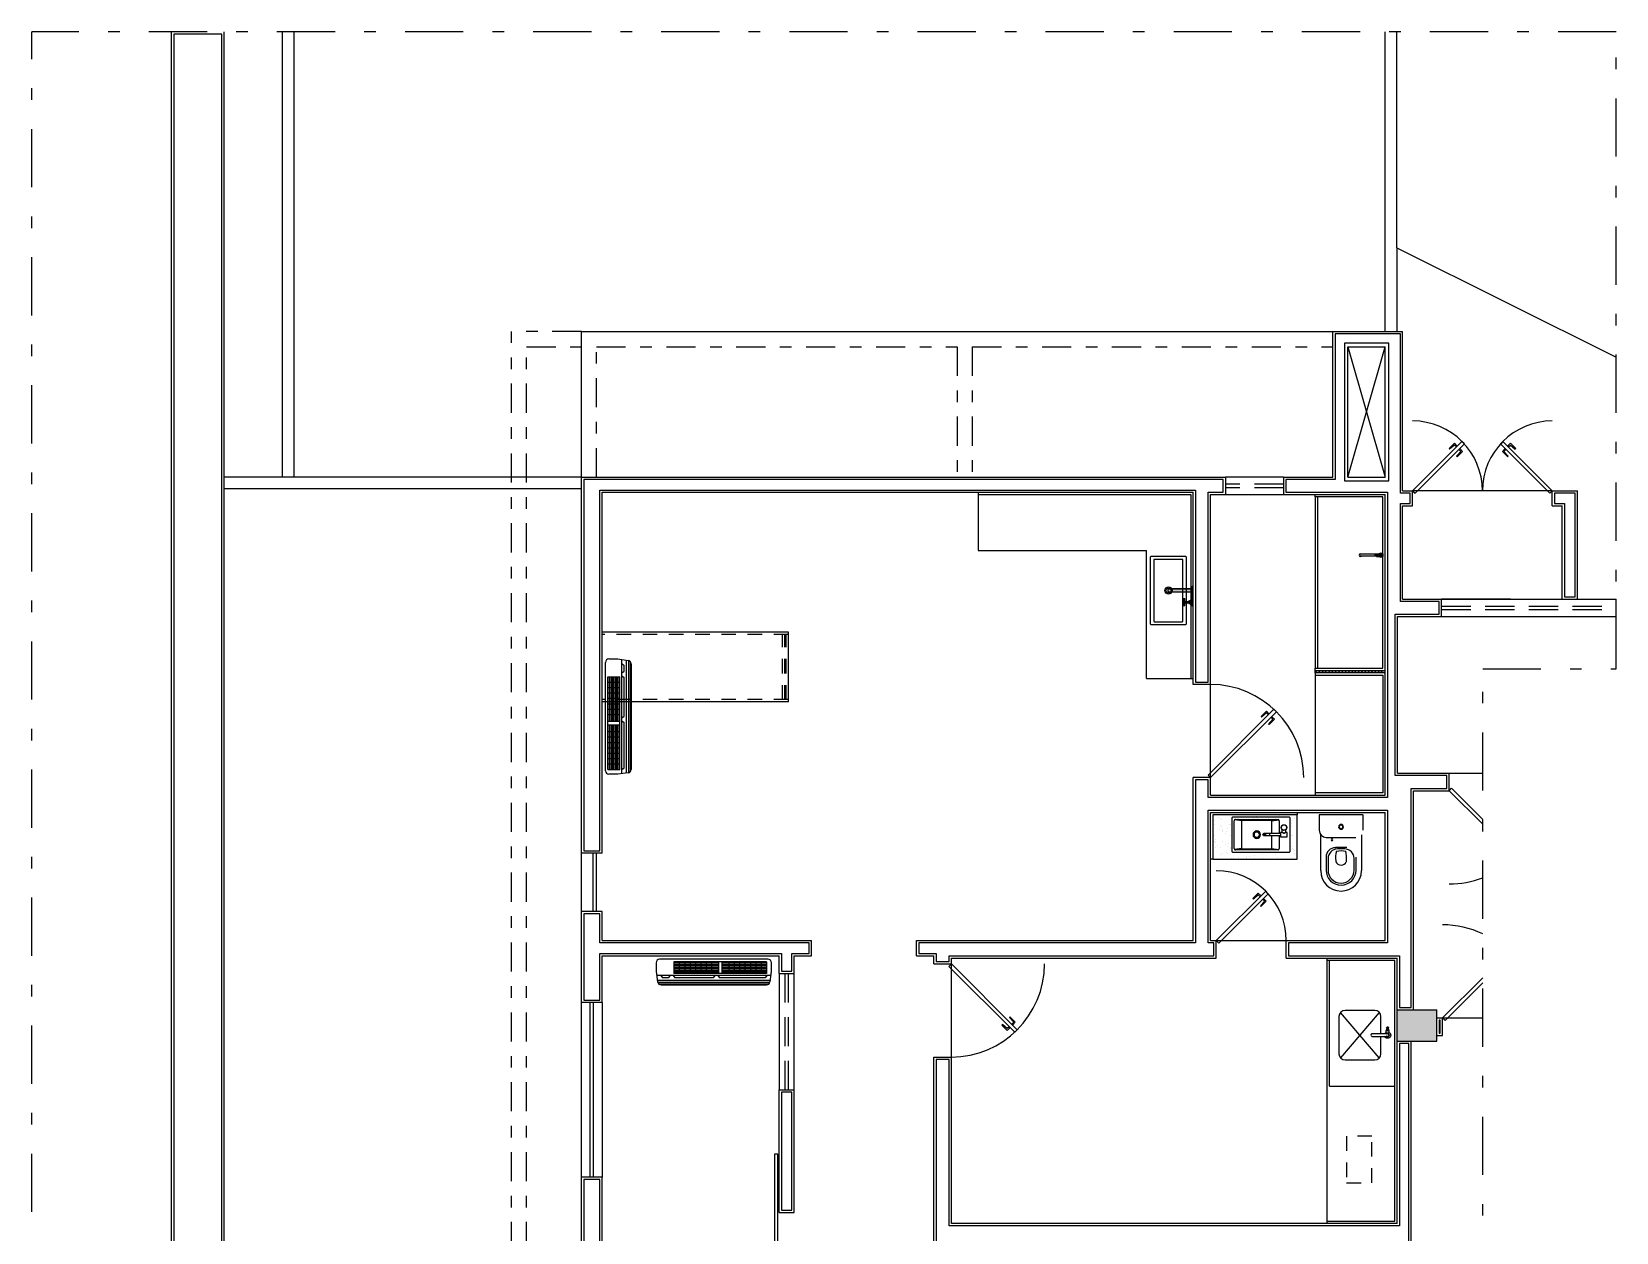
# Model space of a CAD drawing. Header units: millimetres. Extents: x 2317 to 2736, y 1295 to 1343.
# Drawn here: x 2616.44 to 2630.04, y 1318.02 to 1328.33 of the extents above; entities that cross this region are included whole.
import ezdxf

# ---------------------------------------------------------------- set-up
doc = ezdxf.new("R2010")
doc.units = ezdxf.units.MM
for name, pattern in [('CONTINU', [0]), ('DASHDOT', [1, 0.5, -0.25, 0, -0.25]), ('HIDDEN', [0.375, 0.25, -0.125])]:
    doc.linetypes.add(name, pattern=pattern)
for name, color, linetype in [('ARQUITETONICO', 8, 'Continuous'), ('LOUÇAS E METAIS', 5, 'Continuous'), ('PL5', 5, 'Continuous')]:
    doc.layers.add(name, color=color, linetype=linetype)

# ---------------------------------------------------------------- blocks, each defined once
blk = doc.blocks.new('*E9')
at = {"layer": 'PL5'}
for start_param, end_param in [(6.280062, 6.283074), (3.141482, 3.144722)]:
    blk.add_ellipse((267.39, 16.211), major_axis=(-0.0103, 0), ratio=0.866025, start_param=start_param, end_param=end_param, dxfattribs=at)
blk = doc.blocks.new('*E8')
at = {"layer": 'LOUÇAS E METAIS', "extrusion": (0, 0, -1)}
blk.add_ellipse((0, 0.045), major_axis=(0.00475, 0), ratio=0.103175, start_param=0, end_param=3.141593, dxfattribs=at)

msp = doc.modelspace()

# ---------------------------------------------------------------- hatches: boundary and pattern name
at = {"layer": 'ARQUITETONICO'}
h = msp.add_hatch(color=256, dxfattribs=at)
h.dxf.hatch_style = 1
h.paths.add_polyline_path([(2626.401, 1323.544), (2626.401, 1323.518), (2626.196, 1323.518), (2626.195, 1323.531), (2626.196, 1323.544)])
h = msp.add_hatch(color=256, dxfattribs=at)
h.dxf.hatch_style = 1
h.paths.add_polyline_path([(2626.408, 1323.565), (2626.408, 1323.531), (2626.401, 1323.531), (2626.401, 1323.565)])
h = msp.add_hatch(color=256, dxfattribs=at)
h.dxf.hatch_style = 1
h.paths.add_polyline_path([(2626.408, 1323.531), (2626.408, 1323.394), (2626.401, 1323.394), (2626.401, 1323.531)])
h = msp.add_hatch(color=256, dxfattribs=at)
h.dxf.hatch_style = 1
h.paths.add_polyline_path([(2626.338, 1323.461), (2626.338, 1323.434), (2626.327, 1323.434), (2626.327, 1323.461)])
h = msp.add_hatch(color=256, dxfattribs=at)
h.dxf.hatch_style = 1
h.paths.add_polyline_path([(2626.338, 1323.434), (2626.338, 1323.423), (2626.327, 1323.423), (2626.327, 1323.434)])
h = msp.add_hatch(color=256, dxfattribs=at)
h.dxf.hatch_style = 1
h.paths.add_polyline_path([(2626.338, 1323.422), (2626.338, 1323.396), (2626.327, 1323.396), (2626.327, 1323.423)])
h = msp.add_hatch(color=256, dxfattribs=at)
h.dxf.hatch_style = 1
h.paths.add_polyline_path([(2626.372, 1323.434), (2626.372, 1323.423), (2626.338, 1323.423), (2626.338, 1323.434)])
h = msp.add_hatch(color=256, dxfattribs=at)
h.dxf.hatch_style = 1
h.paths.add_polyline_path([(2626.382, 1323.441), (2626.382, 1323.416), (2626.372, 1323.416), (2626.372, 1323.441)])
h = msp.add_hatch(color=256, dxfattribs=at)
h.dxf.hatch_style = 1
h.paths.add_polyline_path([(2626.396, 1323.445), (2626.396, 1323.412), (2626.382, 1323.412), (2626.382, 1323.445)])
h = msp.add_hatch(color=256, dxfattribs=at)
h.dxf.hatch_style = 1
h.paths.add_polyline_path([(2626.401, 1323.454), (2626.401, 1323.402), (2626.396, 1323.402), (2626.396, 1323.454)])
h = msp.add_hatch(color=256, dxfattribs=at)
h.dxf.hatch_style = 1
h.paths.add_polyline_path([(2628.058, 1322.821), (2627.458, 1322.821), (2627.458, 1322.841), (2628.058, 1322.841)])
h = msp.add_hatch(color=256, dxfattribs=at)
h.dxf.hatch_style = 1
h.paths.add_polyline_path([(2628.501, 1319.928), (2628.16, 1319.928), (2628.16, 1319.658), (2628.501, 1319.658)])

# ---------------------------------------------------------------- linework, layer by layer
at = {"layer": 'ARQUITETONICO', "linetype": 'DASHDOT'}
for p, q in [((2616.436, 1301.692), (2616.436, 1328.328)), ((2630.042, 1328.328), (2616.436, 1328.328)), ((2630.042, 1322.855), (2630.042, 1328.328)), ((2628.895, 1322.855), (2630.042, 1322.855)), ((2628.895, 1308.61), (2628.895, 1322.855)), ((2628.895, 1322.855), (2630.042, 1322.855)), ((2628.895, 1308.61), (2628.895, 1322.855))]:
    msp.add_line(p, q, dxfattribs=at)
at = {"layer": 'ARQUITETONICO'}
for p, q in [((2617.636, 1308.21), (2617.636, 1328.328)), ((2618.069, 1328.308), (2617.656, 1328.308)), ((2617.656, 1328.308), (2617.656, 1308.19)), ((2618.069, 1316.636), (2618.069, 1328.308)), ((2618.089, 1316.656), (2618.089, 1328.328)), ((2618.589, 1324.502), (2618.589, 1328.328)), ((2618.689, 1324.502), (2618.689, 1328.328)), ((2628.058, 1325.752), (2628.058, 1328.328)), ((2628.158, 1326.473), (2628.158, 1328.328)), ((2628.158, 1326.473), (2630.042, 1325.534)), ((2628.158, 1326.473), (2628.158, 1325.752)), ((2621.156, 1325.752), (2627.608, 1325.752)), ((2621.156, 1324.502), (2621.156, 1325.752)), ((2627.608, 1324.502), (2627.608, 1325.752)), ((2627.608, 1325.752), (2628.208, 1325.752)), ((2628.188, 1325.732), (2627.628, 1325.732)), ((2627.628, 1325.732), (2627.628, 1324.482)), ((2628.188, 1324.365), (2628.188, 1325.732)), ((2628.208, 1324.385), (2628.208, 1325.752)), ((2628.088, 1325.652), (2627.708, 1325.652)), ((2627.708, 1325.652), (2627.708, 1324.472)), ((2627.738, 1324.502), (2627.738, 1325.622)), ((2627.738, 1325.622), (2628.058, 1325.622)), ((2627.738, 1324.502), (2628.058, 1325.622)), ((2627.738, 1325.622), (2628.058, 1324.502)), ((2628.058, 1324.502), (2628.058, 1325.622)), ((2628.088, 1324.472), (2628.088, 1325.652)), ((2628.717, 1324.809), (2628.293, 1324.385)), ((2628.314, 1324.364), (2628.738, 1324.788)), ((2628.652, 1324.793), (2628.606, 1324.747)), ((2628.606, 1324.747), (2628.611, 1324.742)), ((2628.653, 1324.778), (2628.611, 1324.742)), ((2628.677, 1324.769), (2628.652, 1324.793)), ((2628.67, 1324.762), (2628.653, 1324.778)), ((2628.691, 1324.74), (2628.708, 1324.724)), ((2628.698, 1324.747), (2628.722, 1324.723)), ((2628.738, 1324.788), (2628.717, 1324.809)), ((2629.047, 1324.788), (2629.069, 1324.809)), ((2629.472, 1324.364), (2629.047, 1324.788)), ((2629.088, 1324.747), (2629.064, 1324.723)), ((2629.069, 1324.809), (2629.493, 1324.385)), ((2629.095, 1324.74), (2629.078, 1324.724)), ((2629.109, 1324.769), (2629.134, 1324.793)), ((2629.116, 1324.762), (2629.133, 1324.778)), ((2629.133, 1324.778), (2629.175, 1324.742)), ((2629.134, 1324.793), (2629.18, 1324.747)), ((2629.18, 1324.747), (2629.175, 1324.742)), ((2628.708, 1324.724), (2628.671, 1324.682)), ((2628.676, 1324.677), (2628.671, 1324.682)), ((2628.722, 1324.723), (2628.676, 1324.677)), ((2629.064, 1324.723), (2629.11, 1324.677)), ((2629.078, 1324.724), (2629.114, 1324.682)), ((2629.11, 1324.677), (2629.114, 1324.682)), ((2618.589, 1324.502), (2618.089, 1324.502)), ((2621.156, 1324.502), (2618.589, 1324.502)), ((2621.156, 1321.272), (2621.156, 1324.502)), ((2621.156, 1324.502), (2626.686, 1324.502)), ((2626.666, 1324.482), (2621.176, 1324.482)), ((2621.176, 1324.482), (2621.176, 1321.292)), ((2626.666, 1324.372), (2626.666, 1324.482)), ((2626.686, 1324.502), (2626.686, 1324.352)), ((2627.186, 1324.502), (2626.686, 1324.502)), ((2627.186, 1324.502), (2627.608, 1324.502)), ((2627.186, 1324.502), (2627.186, 1324.352)), ((2627.628, 1324.482), (2627.206, 1324.482)), ((2627.206, 1324.482), (2627.206, 1324.372)), ((2627.708, 1324.472), (2628.088, 1324.472)), ((2627.738, 1324.502), (2628.058, 1324.502)), ((2621.156, 1324.402), (2618.089, 1324.402)), ((2621.313, 1324.392), (2626.428, 1324.392)), ((2621.313, 1321.292), (2621.313, 1324.392)), ((2621.333, 1321.272), (2621.333, 1324.372)), ((2621.333, 1324.372), (2626.408, 1324.372)), ((2624.563, 1324.372), (2624.563, 1324.352)), ((2624.563, 1324.352), (2626.388, 1324.352)), ((2624.563, 1324.352), (2624.563, 1323.872)), ((2626.388, 1324.352), (2626.388, 1322.772)), ((2626.408, 1322.722), (2626.408, 1324.372)), ((2626.428, 1324.392), (2626.428, 1322.742)), ((2626.538, 1322.742), (2626.538, 1324.372)), ((2626.538, 1324.372), (2626.666, 1324.372)), ((2626.558, 1322.722), (2626.558, 1324.352)), ((2626.558, 1324.352), (2626.686, 1324.352)), ((2626.686, 1324.352), (2627.186, 1324.352)), ((2627.186, 1324.352), (2628.058, 1324.352)), ((2627.206, 1324.372), (2628.078, 1324.372)), ((2627.458, 1324.332), (2627.458, 1324.352)), ((2627.458, 1324.332), (2627.458, 1322.861)), ((2628.038, 1324.332), (2627.458, 1324.332)), ((2627.478, 1324.332), (2627.478, 1322.861)), ((2628.038, 1322.861), (2628.038, 1324.332)), ((2628.058, 1321.772), (2628.058, 1324.352)), ((2628.078, 1324.372), (2628.078, 1321.752)), ((2628.273, 1324.365), (2628.188, 1324.365)), ((2628.208, 1324.385), (2628.293, 1324.385)), ((2628.273, 1324.275), (2628.273, 1324.365)), ((2628.293, 1324.385), (2628.314, 1324.364)), ((2629.493, 1324.385), (2628.293, 1324.385)), ((2628.293, 1324.255), (2628.293, 1324.385)), ((2629.493, 1324.385), (2629.472, 1324.364)), ((2629.493, 1324.385), (2629.708, 1324.385)), ((2629.493, 1324.255), (2629.493, 1324.385)), ((2629.688, 1324.365), (2629.513, 1324.365)), ((2629.513, 1324.365), (2629.513, 1324.275)), ((2629.688, 1323.475), (2629.688, 1324.365)), ((2629.708, 1323.455), (2629.708, 1324.385)), ((2628.188, 1323.435), (2628.188, 1324.275)), ((2628.188, 1324.275), (2628.273, 1324.275)), ((2628.208, 1324.255), (2628.293, 1324.255)), ((2628.208, 1323.455), (2628.208, 1324.255)), ((2629.493, 1324.255), (2629.578, 1324.255)), ((2629.513, 1324.275), (2629.598, 1324.275)), ((2629.578, 1323.455), (2629.578, 1324.255)), ((2629.598, 1324.275), (2629.598, 1323.475)), ((2624.563, 1323.872), (2626.008, 1323.872)), ((2626.008, 1322.772), (2626.008, 1323.872)), ((2626.043, 1323.24), (2626.043, 1323.818)), ((2626.049, 1323.824), (2626.342, 1323.824)), ((2626.071, 1323.791), (2626.07, 1323.791)), ((2626.07, 1323.791), (2626.07, 1323.79)), ((2626.07, 1323.79), (2626.07, 1323.267)), ((2626.072, 1323.794), (2626.071, 1323.794)), ((2626.071, 1323.794), (2626.071, 1323.793)), ((2626.071, 1323.793), (2626.071, 1323.792)), ((2626.071, 1323.792), (2626.071, 1323.792)), ((2626.071, 1323.792), (2626.071, 1323.791)), ((2626.073, 1323.795), (2626.072, 1323.794)), ((2626.072, 1323.794), (2626.072, 1323.794)), ((2626.074, 1323.795), (2626.073, 1323.795)), ((2626.073, 1323.795), (2626.073, 1323.795)), ((2626.075, 1323.796), (2626.074, 1323.796)), ((2626.074, 1323.796), (2626.074, 1323.795)), ((2626.076, 1323.796), (2626.075, 1323.796)), ((2626.075, 1323.796), (2626.075, 1323.796)), ((2626.315, 1323.796), (2626.076, 1323.796)), ((2626.076, 1323.796), (2626.076, 1323.796)), ((2626.316, 1323.796), (2626.315, 1323.796)), ((2626.315, 1323.796), (2626.315, 1323.796)), ((2626.317, 1323.796), (2626.316, 1323.796)), ((2626.316, 1323.796), (2626.316, 1323.796)), ((2626.317, 1323.795), (2626.317, 1323.796)), ((2626.318, 1323.795), (2626.317, 1323.795)), ((2626.319, 1323.794), (2626.318, 1323.795)), ((2626.318, 1323.795), (2626.318, 1323.795)), ((2626.32, 1323.793), (2626.319, 1323.794)), ((2626.319, 1323.794), (2626.319, 1323.794)), ((2626.319, 1323.794), (2626.319, 1323.794)), ((2626.32, 1323.792), (2626.32, 1323.793)), ((2626.32, 1323.791), (2626.32, 1323.792)), ((2626.32, 1323.792), (2626.32, 1323.792)), ((2626.32, 1323.79), (2626.32, 1323.791)), ((2626.32, 1323.791), (2626.32, 1323.791)), ((2626.32, 1323.267), (2626.32, 1323.79)), ((2626.348, 1323.818), (2626.348, 1323.24)), ((2627.982, 1323.842), (2627.846, 1323.842)), ((2627.982, 1323.823), (2627.846, 1323.823)), ((2627.992, 1323.837), (2627.968, 1323.837)), ((2627.968, 1323.837), (2627.968, 1323.827)), ((2627.992, 1323.827), (2627.968, 1323.827)), ((2627.982, 1323.843), (2627.982, 1323.837)), ((2627.982, 1323.843), (2628, 1323.843)), ((2627.982, 1323.827), (2627.982, 1323.821)), ((2627.982, 1323.821), (2628, 1323.821)), ((2627.993, 1323.839), (2627.992, 1323.839)), ((2627.993, 1323.825), (2627.992, 1323.825)), ((2627.992, 1323.825), (2627.992, 1323.825)), ((2627.993, 1323.839), (2628.012, 1323.839)), ((2627.993, 1323.825), (2628.012, 1323.825)), ((2628.021, 1323.832), (2628.005, 1323.847)), ((2628.005, 1323.817), (2628.021, 1323.832)), ((2628.038, 1323.844), (2628.038, 1323.82)), ((2628.522, 1323.435), (2628.188, 1323.435)), ((2628.208, 1323.455), (2628.542, 1323.455)), ((2628.522, 1323.325), (2628.522, 1323.435)), ((2629.135, 1323.455), (2628.542, 1323.455)), ((2628.542, 1323.305), (2628.542, 1323.455)), ((2628.542, 1323.455), (2630.042, 1323.455)), ((2629.598, 1323.475), (2629.688, 1323.475)), ((2630.042, 1323.305), (2630.042, 1323.455)), ((2626.342, 1323.234), (2626.049, 1323.234)), ((2626.07, 1323.267), (2626.07, 1323.267)), ((2626.07, 1323.267), (2626.071, 1323.266)), ((2626.071, 1323.266), (2626.071, 1323.265)), ((2626.071, 1323.265), (2626.071, 1323.265)), ((2626.071, 1323.265), (2626.071, 1323.264)), ((2626.071, 1323.264), (2626.071, 1323.264)), ((2626.071, 1323.264), (2626.072, 1323.263)), ((2626.072, 1323.263), (2626.072, 1323.263)), ((2626.072, 1323.263), (2626.073, 1323.262)), ((2626.073, 1323.262), (2626.073, 1323.262)), ((2626.073, 1323.262), (2626.074, 1323.262)), ((2626.074, 1323.262), (2626.074, 1323.262)), ((2626.074, 1323.262), (2626.075, 1323.261)), ((2626.075, 1323.261), (2626.075, 1323.261)), ((2626.075, 1323.261), (2626.076, 1323.261)), ((2626.076, 1323.261), (2626.076, 1323.261)), ((2626.076, 1323.261), (2626.315, 1323.261)), ((2626.315, 1323.261), (2626.315, 1323.261)), ((2626.315, 1323.261), (2626.316, 1323.261)), ((2626.316, 1323.261), (2626.317, 1323.262)), ((2626.316, 1323.261), (2626.316, 1323.261)), ((2626.317, 1323.262), (2626.317, 1323.262)), ((2626.317, 1323.262), (2626.318, 1323.262)), ((2626.318, 1323.262), (2626.319, 1323.263)), ((2626.318, 1323.262), (2626.318, 1323.262)), ((2626.319, 1323.263), (2626.319, 1323.264)), ((2626.319, 1323.264), (2626.32, 1323.264)), ((2626.319, 1323.263), (2626.319, 1323.263)), ((2626.32, 1323.266), (2626.32, 1323.267)), ((2626.32, 1323.267), (2626.32, 1323.267)), ((2626.32, 1323.265), (2626.32, 1323.266)), ((2626.32, 1323.264), (2626.32, 1323.265)), ((2626.32, 1323.265), (2626.32, 1323.265)), ((2628.144, 1321.939), (2628.144, 1323.325)), ((2628.144, 1323.325), (2628.522, 1323.325)), ((2628.164, 1323.305), (2628.542, 1323.305)), ((2628.164, 1321.959), (2628.164, 1323.305)), ((2628.542, 1323.305), (2630.042, 1323.305)), ((2622.933, 1323.172), (2621.333, 1323.172)), ((2622.933, 1322.572), (2622.933, 1323.172)), ((2627.458, 1322.841), (2627.458, 1322.861)), ((2627.458, 1322.861), (2628.038, 1322.861)), ((2627.458, 1322.825), (2627.474, 1322.841)), ((2627.458, 1322.821), (2627.458, 1322.841)), ((2627.458, 1322.841), (2628.058, 1322.841)), ((2627.482, 1322.821), (2627.502, 1322.841)), ((2627.51, 1322.821), (2627.53, 1322.841)), ((2627.538, 1322.821), (2627.558, 1322.841)), ((2627.567, 1322.821), (2627.587, 1322.841)), ((2627.595, 1322.821), (2627.615, 1322.841)), ((2627.623, 1322.821), (2627.643, 1322.841)), ((2627.652, 1322.821), (2627.672, 1322.841)), ((2627.68, 1322.821), (2627.7, 1322.841)), ((2627.708, 1322.821), (2627.728, 1322.841)), ((2627.736, 1322.821), (2627.756, 1322.841)), ((2627.765, 1322.821), (2627.785, 1322.841)), ((2627.793, 1322.821), (2627.813, 1322.841)), ((2627.821, 1322.821), (2627.841, 1322.841)), ((2627.849, 1322.821), (2627.869, 1322.841)), ((2627.878, 1322.821), (2627.898, 1322.841)), ((2627.906, 1322.821), (2627.926, 1322.841)), ((2627.934, 1322.821), (2627.954, 1322.841)), ((2627.963, 1322.821), (2627.983, 1322.841)), ((2627.991, 1322.821), (2628.011, 1322.841)), ((2628.019, 1322.821), (2628.039, 1322.841)), ((2628.047, 1322.821), (2628.058, 1322.831)), ((2626.008, 1322.772), (2626.388, 1322.772)), ((2626.388, 1322.772), (2626.408, 1322.772)), ((2626.558, 1322.722), (2626.408, 1322.722)), ((2626.428, 1322.742), (2626.538, 1322.742)), ((2626.558, 1321.922), (2626.558, 1322.722)), ((2628.058, 1322.821), (2627.458, 1322.821)), ((2627.458, 1322.821), (2627.458, 1322.801)), ((2627.458, 1322.801), (2627.458, 1321.792)), ((2627.458, 1322.801), (2628.038, 1322.801)), ((2628.038, 1322.801), (2628.038, 1321.792)), ((2622.933, 1322.572), (2621.333, 1322.572)), ((2626.537, 1321.943), (2627.102, 1322.509)), ((2627.124, 1322.488), (2626.558, 1321.922)), ((2627.038, 1322.493), (2626.992, 1322.447)), ((2626.992, 1322.447), (2626.996, 1322.442)), ((2627.038, 1322.478), (2626.996, 1322.442)), ((2627.062, 1322.468), (2627.038, 1322.493)), ((2627.055, 1322.461), (2627.038, 1322.478)), ((2627.093, 1322.423), (2627.057, 1322.381)), ((2627.107, 1322.423), (2627.061, 1322.377)), ((2627.076, 1322.44), (2627.093, 1322.423)), ((2627.083, 1322.447), (2627.107, 1322.423)), ((2627.102, 1322.509), (2627.124, 1322.488)), ((2627.061, 1322.377), (2627.057, 1322.381)), ((2626.408, 1320.522), (2626.408, 1321.922)), ((2626.558, 1321.922), (2626.408, 1321.922)), ((2626.538, 1321.902), (2626.428, 1321.902)), ((2626.428, 1321.902), (2626.428, 1320.502)), ((2626.558, 1321.922), (2626.537, 1321.943)), ((2626.538, 1321.752), (2626.538, 1321.902)), ((2626.558, 1321.772), (2626.558, 1321.922)), ((2628.587, 1321.939), (2628.144, 1321.939)), ((2628.164, 1321.959), (2628.607, 1321.959)), ((2628.587, 1321.829), (2628.587, 1321.939)), ((2628.607, 1321.809), (2628.607, 1321.959)), ((2628.607, 1321.959), (2628.895, 1321.959)), ((2628.078, 1321.752), (2626.538, 1321.752)), ((2626.558, 1321.772), (2628.058, 1321.772)), ((2628.038, 1321.792), (2627.458, 1321.792)), ((2627.458, 1321.792), (2627.458, 1321.772)), ((2628.28, 1319.948), (2628.28, 1321.829)), ((2628.28, 1321.829), (2628.587, 1321.829)), ((2628.3, 1321.809), (2628.607, 1321.809)), ((2628.3, 1319.928), (2628.3, 1321.809)), ((2628.607, 1321.809), (2628.628, 1321.83)), ((2628.895, 1321.521), (2628.607, 1321.809)), ((2628.628, 1321.83), (2628.895, 1321.563)), ((2626.538, 1321.642), (2628.078, 1321.642)), ((2626.538, 1320.502), (2626.538, 1321.642)), ((2626.558, 1320.522), (2626.558, 1321.622)), ((2626.558, 1321.622), (2628.058, 1321.622)), ((2627.301, 1321.602), (2626.578, 1321.602)), ((2626.578, 1321.602), (2626.578, 1321.222)), ((2626.589, 1321.601), (2626.589, 1321.601)), ((2626.742, 1321.601), (2626.742, 1321.601)), ((2627.301, 1321.622), (2627.301, 1321.602)), ((2627.865, 1321.602), (2627.494, 1321.602)), ((2628.058, 1320.522), (2628.058, 1321.622)), ((2628.078, 1321.642), (2628.078, 1320.502)), ((2626.59, 1321.556), (2626.59, 1321.556)), ((2626.593, 1321.519), (2626.593, 1321.519)), ((2626.623, 1321.583), (2626.623, 1321.583)), ((2626.636, 1321.475), (2626.636, 1321.475)), ((2626.64, 1321.51), (2626.64, 1321.51)), ((2626.644, 1321.569), (2626.644, 1321.569)), ((2626.65, 1321.501), (2626.65, 1321.501)), ((2626.654, 1321.566), (2626.654, 1321.566)), ((2626.657, 1321.468), (2626.657, 1321.468)), ((2626.662, 1321.479), (2626.662, 1321.479)), ((2626.704, 1321.484), (2626.704, 1321.484)), ((2626.721, 1321.52), (2626.721, 1321.52)), ((2626.726, 1321.521), (2626.726, 1321.521)), ((2626.742, 1321.577), (2626.742, 1321.287)), ((2627.237, 1321.582), (2626.747, 1321.582)), ((2626.762, 1321.312), (2626.762, 1321.552)), ((2626.828, 1321.551), (2626.765, 1321.559)), ((2626.772, 1321.562), (2627.138, 1321.562)), ((2626.781, 1321.583), (2626.781, 1321.583)), ((2626.791, 1321.571), (2626.791, 1321.571)), ((2626.802, 1321.569), (2626.802, 1321.569)), ((2626.825, 1321.544), (2626.825, 1321.32)), ((2627.074, 1321.554), (2626.835, 1321.554)), ((2626.924, 1321.572), (2626.924, 1321.572)), ((2626.939, 1321.583), (2626.939, 1321.583)), ((2626.946, 1321.599), (2626.946, 1321.599)), ((2626.955, 1321.591), (2626.955, 1321.591)), ((2626.96, 1321.57), (2626.96, 1321.57)), ((2627.054, 1321.572), (2627.054, 1321.572)), ((2627.081, 1321.551), (2627.145, 1321.559)), ((2627.084, 1321.442), (2627.084, 1321.544)), ((2627.097, 1321.584), (2627.097, 1321.584)), ((2627.119, 1321.57), (2627.119, 1321.57)), ((2627.148, 1321.552), (2627.148, 1321.442)), ((2627.152, 1321.595), (2627.152, 1321.595)), ((2627.174, 1321.454), (2627.174, 1321.473)), ((2627.192, 1321.577), (2627.192, 1321.577)), ((2627.205, 1321.454), (2627.205, 1321.474)), ((2627.242, 1321.287), (2627.242, 1321.577)), ((2627.251, 1321.556), (2627.251, 1321.556)), ((2627.255, 1321.584), (2627.255, 1321.584)), ((2627.256, 1321.526), (2627.256, 1321.526)), ((2627.256, 1321.499), (2627.256, 1321.499)), ((2627.277, 1321.57), (2627.277, 1321.57)), ((2627.491, 1321.599), (2627.491, 1321.47)), ((2627.868, 1321.47), (2627.868, 1321.599)), ((2626.592, 1321.37), (2626.592, 1321.37)), ((2626.596, 1321.421), (2626.596, 1321.421)), ((2626.601, 1321.361), (2626.601, 1321.361)), ((2626.604, 1321.392), (2626.604, 1321.392)), ((2626.614, 1321.341), (2626.614, 1321.341)), ((2626.661, 1321.37), (2626.661, 1321.37)), ((2626.664, 1321.455), (2626.664, 1321.455)), ((2626.683, 1321.35), (2626.683, 1321.35)), ((2626.685, 1321.442), (2626.685, 1321.442)), ((2626.694, 1321.461), (2626.694, 1321.461)), ((2626.705, 1321.328), (2626.705, 1321.328)), ((2626.709, 1321.354), (2626.709, 1321.354)), ((2626.729, 1321.423), (2626.729, 1321.423)), ((2627.084, 1321.32), (2627.084, 1321.422)), ((2627.148, 1321.422), (2627.148, 1321.312)), ((2627.256, 1321.426), (2627.256, 1321.426)), ((2627.259, 1321.428), (2627.259, 1321.428)), ((2627.262, 1321.33), (2627.262, 1321.33)), ((2627.296, 1321.457), (2627.296, 1321.457)), ((2627.298, 1321.431), (2627.298, 1321.431)), ((2627.504, 1321.123), (2627.504, 1321.431)), ((2627.552, 1321.408), (2627.807, 1321.408)), ((2627.854, 1321.431), (2627.854, 1321.123)), ((2621.333, 1321.272), (2621.156, 1321.272)), ((2621.156, 1320.772), (2621.156, 1321.272)), ((2621.176, 1321.292), (2621.313, 1321.292)), ((2621.253, 1321.272), (2621.253, 1320.772)), ((2621.283, 1321.272), (2621.283, 1320.772)), ((2626.578, 1321.222), (2626.558, 1321.222)), ((2626.599, 1321.323), (2626.599, 1321.323)), ((2626.603, 1321.225), (2626.603, 1321.225)), ((2626.645, 1321.321), (2626.645, 1321.321)), ((2626.645, 1321.265), (2626.645, 1321.265)), ((2626.664, 1321.272), (2626.664, 1321.272)), ((2626.696, 1321.275), (2626.696, 1321.275)), ((2626.705, 1321.266), (2626.705, 1321.266)), ((2626.726, 1321.315), (2626.726, 1321.315)), ((2626.73, 1321.225), (2626.73, 1321.225)), ((2626.732, 1321.325), (2626.732, 1321.325)), ((2626.736, 1321.227), (2626.736, 1321.227)), ((2626.747, 1321.282), (2627.237, 1321.282)), ((2626.749, 1321.225), (2626.749, 1321.225)), ((2626.756, 1321.228), (2626.756, 1321.228)), ((2626.828, 1321.313), (2626.765, 1321.305)), ((2627.138, 1321.302), (2626.772, 1321.302)), ((2626.797, 1321.234), (2626.797, 1321.234)), ((2626.835, 1321.31), (2626.955, 1321.31)), ((2626.866, 1321.243), (2626.866, 1321.243)), ((2626.866, 1321.226), (2626.866, 1321.226)), ((2626.893, 1321.246), (2626.893, 1321.246)), ((2626.934, 1321.252), (2626.934, 1321.252)), ((2626.953, 1321.224), (2626.953, 1321.224)), ((2626.955, 1321.31), (2627.074, 1321.31)), ((2627.003, 1321.261), (2627.003, 1321.261)), ((2627.003, 1321.231), (2627.003, 1321.231)), ((2627.081, 1321.313), (2627.145, 1321.305)), ((2627.115, 1321.26), (2627.115, 1321.26)), ((2627.136, 1321.233), (2627.136, 1321.233)), ((2627.258, 1321.313), (2627.258, 1321.313)), ((2627.266, 1321.232), (2627.266, 1321.232)), ((2627.267, 1321.304), (2627.267, 1321.304)), ((2627.277, 1321.297), (2627.277, 1321.297)), ((2627.278, 1321.266), (2627.278, 1321.266)), ((2627.55, 1321.239), (2627.55, 1321.128)), ((2627.568, 1321.228), (2627.568, 1321.128)), ((2627.728, 1321.321), (2627.631, 1321.321)), ((2627.71, 1321.31), (2627.649, 1321.31)), ((2627.791, 1321.128), (2627.791, 1321.228)), ((2627.809, 1321.128), (2627.809, 1321.239)), ((2627.032, 1320.946), (2626.608, 1320.522)), ((2626.629, 1320.501), (2627.053, 1320.925)), ((2626.967, 1320.93), (2626.921, 1320.884)), ((2626.992, 1320.906), (2626.967, 1320.93)), ((2627.053, 1320.925), (2627.032, 1320.946)), ((2626.921, 1320.884), (2626.926, 1320.879)), ((2626.968, 1320.915), (2626.926, 1320.879)), ((2626.985, 1320.899), (2626.968, 1320.915)), ((2627.023, 1320.861), (2626.986, 1320.819)), ((2626.991, 1320.814), (2626.986, 1320.819)), ((2627.037, 1320.86), (2626.991, 1320.814)), ((2627.006, 1320.877), (2627.023, 1320.861)), ((2627.013, 1320.884), (2627.037, 1320.86)), ((2621.156, 1319.99), (2621.156, 1320.772)), ((2621.333, 1320.772), (2621.156, 1320.772)), ((2621.313, 1320.752), (2621.176, 1320.752)), ((2621.176, 1320.752), (2621.176, 1320.01)), ((2621.313, 1320.502), (2621.313, 1320.752)), ((2621.333, 1320.522), (2621.333, 1320.772)), ((2621.333, 1320.522), (2623.133, 1320.522)), ((2621.333, 1320.522), (2623.133, 1320.522)), ((2623.133, 1320.392), (2623.133, 1320.522)), ((2624.033, 1320.522), (2626.408, 1320.522)), ((2624.033, 1320.392), (2624.033, 1320.522)), ((2626.558, 1320.522), (2626.608, 1320.522)), ((2626.608, 1320.372), (2626.608, 1320.522)), ((2626.608, 1320.522), (2627.208, 1320.522)), ((2626.608, 1320.522), (2626.629, 1320.501)), ((2627.208, 1320.372), (2627.208, 1320.522)), ((2627.208, 1320.522), (2628.058, 1320.522)), ((2623.113, 1320.502), (2621.313, 1320.502)), ((2621.313, 1320.01), (2621.313, 1320.412)), ((2621.313, 1320.412), (2622.873, 1320.412)), ((2621.333, 1319.99), (2621.333, 1320.392)), ((2621.333, 1320.392), (2622.853, 1320.392)), ((2622.853, 1320.24), (2622.853, 1320.392)), ((2622.873, 1320.412), (2622.873, 1320.26)), ((2622.963, 1320.26), (2622.963, 1320.412)), ((2622.963, 1320.412), (2623.113, 1320.412)), ((2622.983, 1320.24), (2622.983, 1320.392)), ((2622.983, 1320.392), (2623.133, 1320.392)), ((2623.113, 1320.412), (2623.113, 1320.502)), ((2624.033, 1320.392), (2624.183, 1320.392)), ((2626.428, 1320.502), (2624.053, 1320.502)), ((2624.053, 1320.502), (2624.053, 1320.412)), ((2624.053, 1320.412), (2624.203, 1320.412)), ((2624.183, 1320.322), (2624.183, 1320.392)), ((2624.203, 1320.412), (2624.203, 1320.342)), ((2624.313, 1320.342), (2624.313, 1320.392)), ((2624.313, 1320.392), (2626.588, 1320.392)), ((2626.588, 1320.502), (2626.538, 1320.502)), ((2626.588, 1320.392), (2626.588, 1320.502)), ((2628.078, 1320.502), (2627.228, 1320.502)), ((2627.228, 1320.502), (2627.228, 1320.392)), ((2627.228, 1320.392), (2628.18, 1320.392)), ((2628.18, 1320.392), (2628.18, 1319.948)), ((2622.853, 1320.24), (2622.983, 1320.24)), ((2622.853, 1320.24), (2622.853, 1319.24)), ((2622.873, 1320.26), (2622.963, 1320.26)), ((2622.983, 1319.24), (2622.983, 1320.24)), ((2624.183, 1320.322), (2624.333, 1320.322)), ((2624.203, 1320.342), (2624.313, 1320.342)), ((2624.333, 1320.322), (2624.312, 1320.301)), ((2624.312, 1320.301), (2624.877, 1319.735)), ((2624.333, 1320.322), (2624.333, 1320.372)), ((2624.333, 1320.372), (2626.608, 1320.372)), ((2624.333, 1319.522), (2624.333, 1320.322)), ((2624.899, 1319.756), (2624.333, 1320.322)), ((2627.208, 1320.372), (2628.16, 1320.372)), ((2627.56, 1320.352), (2627.56, 1320.372)), ((2628.14, 1320.352), (2627.56, 1320.352)), ((2627.56, 1318.112), (2627.56, 1320.352)), ((2627.58, 1319.272), (2627.58, 1320.352)), ((2628.14, 1318.112), (2628.14, 1320.352)), ((2628.16, 1318.092), (2628.16, 1320.372)), ((2628.895, 1320.202), (2628.551, 1319.858)), ((2628.572, 1319.837), (2628.895, 1320.16)), ((2621.333, 1319.99), (2621.156, 1319.99)), ((2621.156, 1318.49), (2621.156, 1319.99)), ((2621.176, 1320.01), (2621.313, 1320.01)), ((2621.229, 1319.99), (2621.229, 1318.49)), ((2621.259, 1318.49), (2621.259, 1319.99)), ((2621.333, 1319.99), (2621.333, 1318.49)), ((2624.836, 1319.867), (2624.832, 1319.863)), ((2624.868, 1319.821), (2624.832, 1319.863)), ((2624.882, 1319.821), (2624.836, 1319.867)), ((2627.661, 1319.869), (2627.661, 1319.551)), ((2628.007, 1319.515), (2627.675, 1319.905)), ((2628.007, 1319.905), (2627.675, 1319.515)), ((2627.968, 1319.922), (2627.714, 1319.922)), ((2628.021, 1319.721), (2628.021, 1319.869)), ((2628.16, 1319.928), (2628.501, 1319.928)), ((2628.18, 1319.948), (2628.28, 1319.948)), ((2628.501, 1319.658), (2628.501, 1319.928)), ((2628.501, 1319.858), (2628.551, 1319.858)), ((2628.531, 1319.838), (2628.521, 1319.838)), ((2628.521, 1319.838), (2628.521, 1319.728)), ((2628.531, 1319.728), (2628.531, 1319.838)), ((2628.551, 1319.708), (2628.551, 1319.858)), ((2628.551, 1319.858), (2628.895, 1319.858)), ((2628.551, 1319.858), (2628.572, 1319.837)), ((2624.767, 1319.797), (2624.771, 1319.802)), ((2624.813, 1319.751), (2624.767, 1319.797)), ((2624.813, 1319.766), (2624.771, 1319.802)), ((2624.83, 1319.783), (2624.813, 1319.766)), ((2624.837, 1319.776), (2624.813, 1319.751)), ((2624.851, 1319.804), (2624.868, 1319.821)), ((2624.858, 1319.797), (2624.882, 1319.821)), ((2624.877, 1319.735), (2624.899, 1319.756)), ((2628.021, 1319.551), (2628.021, 1319.7)), ((2628.501, 1319.708), (2628.551, 1319.708)), ((2628.521, 1319.728), (2628.531, 1319.728)), ((2628.16, 1319.658), (2628.501, 1319.658)), ((2628.261, 1319.638), (2628.18, 1319.638)), ((2628.18, 1319.638), (2628.18, 1318.072)), ((2628.261, 1315.877), (2628.261, 1319.638)), ((2628.281, 1315.857), (2628.281, 1319.658)), ((2624.183, 1316.542), (2624.183, 1319.522)), ((2624.183, 1319.522), (2624.333, 1319.522)), ((2624.313, 1319.502), (2624.203, 1319.502)), ((2624.203, 1319.502), (2624.203, 1316.562)), ((2624.313, 1318.072), (2624.313, 1319.502)), ((2624.333, 1318.092), (2624.333, 1319.522)), ((2627.714, 1319.499), (2627.968, 1319.499)), ((2622.853, 1318.188), (2622.853, 1319.24)), ((2622.853, 1319.24), (2622.983, 1319.24)), ((2622.963, 1319.22), (2622.873, 1319.22)), ((2622.873, 1319.22), (2622.873, 1318.208)), ((2622.963, 1318.208), (2622.963, 1319.22)), ((2622.983, 1318.188), (2622.983, 1319.24)), ((2627.58, 1319.272), (2628.14, 1319.272)), ((2622.813, 1318.688), (2622.813, 1317.688)), ((2622.843, 1318.688), (2622.813, 1318.688)), ((2622.843, 1317.688), (2622.843, 1318.688)), ((2621.156, 1316.656), (2621.156, 1318.49)), ((2621.333, 1318.49), (2621.156, 1318.49)), ((2621.313, 1318.47), (2621.176, 1318.47)), ((2621.176, 1318.47), (2621.176, 1316.636)), ((2621.313, 1317.168), (2621.313, 1318.47)), ((2621.333, 1317.188), (2621.333, 1318.49)), ((2622.873, 1318.208), (2622.963, 1318.208)), ((2622.853, 1318.188), (2622.983, 1318.188)), ((2628.18, 1318.072), (2624.313, 1318.072)), ((2628.16, 1318.092), (2624.333, 1318.092)), ((2627.56, 1318.092), (2627.56, 1318.112)), ((2627.56, 1318.112), (2628.14, 1318.112))]:
    msp.add_line(p, q, dxfattribs=at)
at = {"layer": 'ARQUITETONICO', "linetype": 'DASHDOT', "ltscale": 0.5}
for p, q in [((2620.556, 1317.256), (2620.556, 1325.752)), ((2621.156, 1325.752), (2620.556, 1325.752)), ((2620.686, 1317.256), (2620.686, 1325.622)), ((2620.686, 1325.622), (2621.156, 1325.622)), ((2621.286, 1325.622), (2624.382, 1325.622)), ((2621.286, 1324.502), (2621.286, 1325.622)), ((2624.382, 1325.622), (2624.382, 1324.502)), ((2624.512, 1325.622), (2627.608, 1325.622)), ((2624.512, 1325.622), (2624.512, 1324.502))]:
    msp.add_line(p, q, dxfattribs=at)
at = {"layer": 'ARQUITETONICO', "linetype": 'HIDDEN'}
for p, q in [((2627.186, 1324.442), (2626.686, 1324.442)), ((2627.186, 1324.412), (2626.686, 1324.412)), ((2628.542, 1323.395), (2630.042, 1323.395)), ((2628.542, 1323.365), (2630.042, 1323.365)), ((2622.903, 1320.24), (2622.903, 1319.24)), ((2622.933, 1319.24), (2622.933, 1320.24))]:
    msp.add_line(p, q, dxfattribs=at)
at = {"layer": 'ARQUITETONICO', "linetype": 'CONTINU'}
for p, q in [((2626.195, 1323.544), (2626.195, 1323.545)), ((2626.195, 1323.545), (2626.196, 1323.545)), ((2626.195, 1323.544), (2626.195, 1323.544)), ((2626.195, 1323.544), (2626.195, 1323.544)), ((2626.195, 1323.544), (2626.195, 1323.544)), ((2626.195, 1323.544), (2626.195, 1323.544)), ((2626.195, 1323.544), (2626.195, 1323.544)), ((2626.195, 1323.544), (2626.195, 1323.544)), ((2626.195, 1323.544), (2626.196, 1323.544)), ((2626.195, 1323.544), (2626.195, 1323.544)), ((2626.195, 1323.531), (2626.195, 1323.544)), ((2626.195, 1323.531), (2626.196, 1323.544)), ((2626.195, 1323.544), (2626.195, 1323.544)), ((2626.195, 1323.544), (2626.195, 1323.544)), ((2626.195, 1323.544), (2626.195, 1323.544)), ((2626.195, 1323.544), (2626.195, 1323.544)), ((2626.195, 1323.531), (2626.195, 1323.531)), ((2626.195, 1323.531), (2626.195, 1323.531)), ((2626.195, 1323.531), (2626.195, 1323.531)), ((2626.195, 1323.531), (2626.195, 1323.531)), ((2626.195, 1323.531), (2626.195, 1323.531)), ((2626.195, 1323.531), (2626.195, 1323.531)), ((2626.196, 1323.518), (2626.195, 1323.531)), ((2626.195, 1323.518), (2626.195, 1323.531)), ((2626.195, 1323.518), (2626.195, 1323.518)), ((2626.195, 1323.518), (2626.196, 1323.518)), ((2626.195, 1323.518), (2626.195, 1323.518)), ((2626.195, 1323.518), (2626.195, 1323.518)), ((2626.195, 1323.518), (2626.195, 1323.518)), ((2626.195, 1323.518), (2626.195, 1323.518)), ((2626.195, 1323.518), (2626.195, 1323.518)), ((2626.195, 1323.518), (2626.195, 1323.518)), ((2626.195, 1323.518), (2626.196, 1323.518)), ((2626.195, 1323.518), (2626.195, 1323.518)), ((2626.195, 1323.518), (2626.195, 1323.518)), ((2626.195, 1323.518), (2626.195, 1323.518)), ((2626.195, 1323.518), (2626.195, 1323.518)), ((2626.196, 1323.545), (2626.196, 1323.545)), ((2626.196, 1323.544), (2626.196, 1323.545)), ((2626.196, 1323.545), (2626.401, 1323.545)), ((2626.196, 1323.544), (2626.196, 1323.544)), ((2626.196, 1323.544), (2626.196, 1323.544)), ((2626.196, 1323.544), (2626.401, 1323.544)), ((2626.196, 1323.544), (2626.196, 1323.544)), ((2626.196, 1323.544), (2626.196, 1323.544)), ((2626.196, 1323.518), (2626.196, 1323.518)), ((2626.196, 1323.518), (2626.196, 1323.518)), ((2626.196, 1323.518), (2626.196, 1323.518)), ((2626.196, 1323.518), (2626.196, 1323.518)), ((2626.196, 1323.518), (2626.401, 1323.518)), ((2626.196, 1323.518), (2626.401, 1323.518)), ((2626.196, 1323.518), (2626.196, 1323.518)), ((2626.196, 1323.518), (2626.196, 1323.518)), ((2626.401, 1323.565), (2626.408, 1323.565)), ((2626.401, 1323.394), (2626.401, 1323.565)), ((2626.408, 1323.394), (2626.408, 1323.565)), ((2626.327, 1323.396), (2626.327, 1323.461)), ((2626.327, 1323.461), (2626.338, 1323.461)), ((2626.327, 1323.434), (2626.338, 1323.434)), ((2626.327, 1323.434), (2626.338, 1323.434)), ((2626.338, 1323.423), (2626.327, 1323.423)), ((2626.338, 1323.422), (2626.327, 1323.423)), ((2626.338, 1323.396), (2626.327, 1323.396)), ((2626.338, 1323.434), (2626.338, 1323.461)), ((2626.338, 1323.434), (2626.338, 1323.434)), ((2626.338, 1323.423), (2626.338, 1323.434)), ((2626.338, 1323.434), (2626.372, 1323.434)), ((2626.338, 1323.434), (2626.338, 1323.434)), ((2626.338, 1323.434), (2626.338, 1323.434)), ((2626.338, 1323.434), (2626.338, 1323.434)), ((2626.338, 1323.423), (2626.338, 1323.423)), ((2626.338, 1323.423), (2626.372, 1323.423)), ((2626.338, 1323.423), (2626.338, 1323.423)), ((2626.338, 1323.423), (2626.338, 1323.423)), ((2626.338, 1323.422), (2626.338, 1323.423)), ((2626.338, 1323.396), (2626.338, 1323.422)), ((2626.372, 1323.416), (2626.372, 1323.441)), ((2626.372, 1323.441), (2626.382, 1323.441)), ((2626.372, 1323.416), (2626.382, 1323.416)), ((2626.382, 1323.412), (2626.382, 1323.445)), ((2626.382, 1323.445), (2626.396, 1323.445)), ((2626.382, 1323.412), (2626.396, 1323.412)), ((2626.396, 1323.402), (2626.396, 1323.454)), ((2626.396, 1323.454), (2626.401, 1323.454)), ((2626.396, 1323.402), (2626.401, 1323.402)), ((2626.408, 1323.394), (2626.401, 1323.394)), ((2628.053, 1319.721), (2627.944, 1319.721)), ((2627.944, 1319.7), (2628.078, 1319.7)), ((2628.067, 1319.721), (2628.053, 1319.721)), ((2628.092, 1319.75), (2628.063, 1319.75)), ((2628.063, 1319.75), (2628.063, 1319.733)), ((2628.078, 1319.721), (2628.067, 1319.721)), ((2628.088, 1319.761), (2628.068, 1319.761)), ((2628.068, 1319.761), (2628.068, 1319.75)), ((2628.072, 1319.769), (2628.072, 1319.761)), ((2628.084, 1319.769), (2628.084, 1319.761)), ((2628.088, 1319.75), (2628.088, 1319.761)), ((2628.092, 1319.733), (2628.092, 1319.75))]:
    msp.add_line(p, q, dxfattribs=at)
at = {"layer": 'ARQUITETONICO', "linetype": 'HIDDEN', "ltscale": 0.5}
for p, q in [((2622.933, 1323.152), (2621.333, 1323.152)), ((2622.883, 1322.592), (2622.883, 1323.152)), ((2622.903, 1322.592), (2622.903, 1323.152)), ((2622.913, 1322.592), (2622.913, 1323.152)), ((2622.933, 1322.592), (2621.333, 1322.592)), ((2627.726, 1318.842), (2627.726, 1318.442)), ((2627.944, 1318.842), (2627.726, 1318.842)), ((2627.944, 1318.442), (2627.944, 1318.842)), ((2627.726, 1318.442), (2627.944, 1318.442))]:
    msp.add_line(p, q, dxfattribs=at)
at = {"layer": 'ARQUITETONICO', "ltscale": 0.5}
for p, q in [((2621.363, 1321.981), (2621.363, 1322.911)), ((2621.393, 1322.941), (2621.468, 1322.941)), ((2621.468, 1322.941), (2621.558, 1322.928)), ((2621.503, 1321.955), (2621.503, 1322.936)), ((2621.503, 1322.901), (2621.523, 1322.885)), ((2621.503, 1322.821), (2621.523, 1322.837)), ((2621.523, 1322.837), (2621.523, 1322.885)), ((2621.544, 1321.961), (2621.544, 1322.93)), ((2621.564, 1321.964), (2621.564, 1322.927)), ((2621.577, 1321.975), (2621.577, 1322.916)), ((2621.583, 1322.899), (2621.583, 1321.992)), ((2621.384, 1322.271), (2621.384, 1322.788)), ((2621.384, 1322.788), (2621.486, 1322.788)), ((2621.384, 1322.742), (2621.486, 1322.742)), ((2621.384, 1322.696), (2621.486, 1322.696)), ((2621.397, 1322.406), (2621.397, 1322.788)), ((2621.411, 1322.406), (2621.411, 1322.788)), ((2621.423, 1322.406), (2621.423, 1322.788)), ((2621.436, 1322.406), (2621.436, 1322.788)), ((2621.448, 1322.406), (2621.448, 1322.788)), ((2621.461, 1322.406), (2621.461, 1322.788)), ((2621.473, 1322.406), (2621.473, 1322.788)), ((2621.486, 1322.271), (2621.486, 1322.788)), ((2621.503, 1322.796), (2621.523, 1322.781)), ((2621.523, 1322.451), (2621.523, 1322.781)), ((2621.384, 1322.649), (2621.486, 1322.649)), ((2621.384, 1322.603), (2621.486, 1322.603)), ((2621.384, 1322.557), (2621.486, 1322.557)), ((2621.384, 1322.511), (2621.486, 1322.511)), ((2621.384, 1322.464), (2621.486, 1322.464)), ((2621.503, 1322.436), (2621.523, 1322.451)), ((2621.384, 1322.406), (2621.486, 1322.406)), ((2621.384, 1322.376), (2621.486, 1322.376)), ((2621.384, 1322.317), (2621.486, 1322.317)), ((2621.397, 1321.993), (2621.397, 1322.376)), ((2621.411, 1321.993), (2621.411, 1322.376)), ((2621.423, 1321.993), (2621.423, 1322.376)), ((2621.436, 1321.993), (2621.436, 1322.376)), ((2621.448, 1321.993), (2621.448, 1322.376)), ((2621.461, 1321.993), (2621.461, 1322.376)), ((2621.473, 1321.993), (2621.473, 1322.376)), ((2621.503, 1322.411), (2621.523, 1322.396)), ((2621.523, 1322.006), (2621.523, 1322.396)), ((2621.384, 1322.271), (2621.486, 1322.271)), ((2621.384, 1321.993), (2621.384, 1322.271)), ((2621.384, 1322.224), (2621.486, 1322.224)), ((2621.384, 1322.178), (2621.486, 1322.178)), ((2621.486, 1321.993), (2621.486, 1322.271)), ((2621.384, 1322.132), (2621.486, 1322.132)), ((2621.384, 1322.086), (2621.486, 1322.086)), ((2621.384, 1322.039), (2621.486, 1322.039)), ((2621.384, 1321.993), (2621.486, 1321.993)), ((2621.468, 1321.951), (2621.393, 1321.951)), ((2621.558, 1321.963), (2621.468, 1321.951)), ((2621.503, 1321.991), (2621.523, 1322.006)), ((2621.798, 1320.332), (2621.798, 1320.257)), ((2621.798, 1320.257), (2621.81, 1320.167)), ((2622.758, 1320.362), (2621.828, 1320.362)), ((2622.468, 1320.341), (2621.95, 1320.341)), ((2621.95, 1320.341), (2621.95, 1320.239)), ((2622.333, 1320.328), (2621.95, 1320.328)), ((2622.333, 1320.314), (2621.95, 1320.314)), ((2622.333, 1320.302), (2621.95, 1320.302)), ((2622.333, 1320.289), (2621.95, 1320.289)), ((2622.333, 1320.277), (2621.95, 1320.277)), ((2622.333, 1320.264), (2621.95, 1320.264)), ((2622.333, 1320.252), (2621.95, 1320.252)), ((2622.468, 1320.239), (2621.95, 1320.239)), ((2621.997, 1320.341), (2621.997, 1320.239)), ((2622.043, 1320.341), (2622.043, 1320.239)), ((2622.089, 1320.341), (2622.089, 1320.239)), ((2622.135, 1320.341), (2622.135, 1320.239)), ((2622.182, 1320.341), (2622.182, 1320.239)), ((2622.228, 1320.341), (2622.228, 1320.239)), ((2622.274, 1320.341), (2622.274, 1320.239)), ((2622.333, 1320.341), (2622.333, 1320.239)), ((2622.363, 1320.341), (2622.363, 1320.239)), ((2622.745, 1320.328), (2622.363, 1320.328)), ((2622.745, 1320.314), (2622.363, 1320.314)), ((2622.745, 1320.302), (2622.363, 1320.302)), ((2622.745, 1320.289), (2622.363, 1320.289)), ((2622.745, 1320.277), (2622.363, 1320.277)), ((2622.745, 1320.264), (2622.363, 1320.264)), ((2622.745, 1320.252), (2622.363, 1320.252)), ((2622.422, 1320.341), (2622.422, 1320.239)), ((2622.468, 1320.341), (2622.468, 1320.239)), ((2622.745, 1320.341), (2622.468, 1320.341)), ((2622.745, 1320.239), (2622.468, 1320.239)), ((2622.514, 1320.341), (2622.514, 1320.239)), ((2622.56, 1320.341), (2622.56, 1320.239)), ((2622.607, 1320.341), (2622.607, 1320.239)), ((2622.653, 1320.341), (2622.653, 1320.239)), ((2622.699, 1320.341), (2622.699, 1320.239)), ((2622.745, 1320.341), (2622.745, 1320.239)), ((2622.776, 1320.167), (2622.788, 1320.257)), ((2622.788, 1320.257), (2622.788, 1320.332)), ((2622.783, 1320.222), (2621.803, 1320.222)), ((2622.778, 1320.181), (2621.808, 1320.181)), ((2622.774, 1320.161), (2621.812, 1320.161)), ((2622.764, 1320.148), (2621.822, 1320.148)), ((2621.838, 1320.222), (2621.853, 1320.202)), ((2621.84, 1320.142), (2622.746, 1320.142)), ((2621.902, 1320.202), (2621.853, 1320.202)), ((2621.917, 1320.222), (2621.902, 1320.202)), ((2621.943, 1320.222), (2621.958, 1320.202)), ((2622.287, 1320.202), (2621.958, 1320.202)), ((2622.303, 1320.222), (2622.287, 1320.202)), ((2622.327, 1320.222), (2622.343, 1320.202)), ((2622.733, 1320.202), (2622.343, 1320.202)), ((2622.748, 1320.222), (2622.733, 1320.202))]:
    msp.add_line(p, q, dxfattribs=at)
at = {"layer": 'ARQUITETONICO', "linetype": 'Continuous'}
for p, q in [((2627.301, 1321.222), (2627.301, 1321.602)), ((2626.578, 1321.222), (2627.301, 1321.222))]:
    msp.add_line(p, q, dxfattribs=at)
at = {"layer": 'ARQUITETONICO'}
for points in [[(2627.027, 1321.442), (2627.017, 1321.442)], [(2627.027, 1321.422), (2627.017, 1321.422)], [(2627.065, 1321.442), (2627.028, 1321.442)], [(2627.065, 1321.422), (2627.028, 1321.422)], [(2627.158, 1321.442), (2627.065, 1321.442)], [(2627.065, 1321.442), (2627.065, 1321.422)], [(2627.158, 1321.422), (2627.065, 1321.422)]]:
    msp.add_lwpolyline(points, dxfattribs=at)
msp.add_lwpolyline([(2627.173, 1321.452), (2627.158, 1321.452), (2627.158, 1321.412), (2627.216, 1321.412), (2627.216, 1321.452), (2627.206, 1321.452), (2627.205, 1321.451), (2627.204, 1321.451), (2627.203, 1321.45), (2627.202, 1321.449), (2627.201, 1321.449), (2627.2, 1321.448), (2627.2, 1321.448), (2627.199, 1321.448), (2627.199, 1321.447), (2627.198, 1321.447), (2627.198, 1321.447), (2627.197, 1321.447), (2627.197, 1321.446), (2627.196, 1321.446), (2627.196, 1321.446), (2627.195, 1321.446), (2627.195, 1321.446), (2627.194, 1321.445), (2627.194, 1321.445), (2627.193, 1321.445), (2627.192, 1321.445), (2627.192, 1321.445), (2627.191, 1321.445), (2627.191, 1321.445), (2627.19, 1321.445), (2627.189, 1321.445), (2627.189, 1321.445), (2627.188, 1321.445), (2627.188, 1321.445), (2627.187, 1321.445), (2627.186, 1321.445), (2627.186, 1321.445), (2627.185, 1321.445), (2627.185, 1321.446), (2627.184, 1321.446), (2627.184, 1321.446), (2627.183, 1321.446), (2627.183, 1321.446), (2627.182, 1321.447), (2627.182, 1321.447), (2627.181, 1321.447), (2627.181, 1321.447), (2627.18, 1321.447), (2627.18, 1321.448), (2627.179, 1321.448), (2627.178, 1321.449), (2627.177, 1321.449), (2627.176, 1321.45), (2627.175, 1321.45), (2627.175, 1321.451, -0.006646)], format="xyb", close=True, dxfattribs=at)
for points in [[(2627.174, 1321.454, -0.414213), (2627.173, 1321.452)], [(2627.174, 1321.454, 0.006968), (2627.176, 1321.452), (2627.177, 1321.452), (2627.177, 1321.451), (2627.178, 1321.451), (2627.179, 1321.45), (2627.179, 1321.45), (2627.18, 1321.449), (2627.181, 1321.449), (2627.181, 1321.449), (2627.181, 1321.448), (2627.182, 1321.448), (2627.182, 1321.448), (2627.183, 1321.448), (2627.183, 1321.447), (2627.184, 1321.447), (2627.184, 1321.447), (2627.185, 1321.447), (2627.185, 1321.447), (2627.186, 1321.446), (2627.186, 1321.446), (2627.187, 1321.446), (2627.187, 1321.446), (2627.187, 1321.446), (2627.187, 1321.446), (2627.188, 1321.446), (2627.188, 1321.446), (2627.188, 1321.446), (2627.189, 1321.446), (2627.189, 1321.446), (2627.189, 1321.446), (2627.189, 1321.446), (2627.19, 1321.446), (2627.19, 1321.446), (2627.19, 1321.446), (2627.19, 1321.446), (2627.191, 1321.446), (2627.191, 1321.446), (2627.191, 1321.446), (2627.192, 1321.446), (2627.192, 1321.446), (2627.192, 1321.446), (2627.193, 1321.446), (2627.193, 1321.446), (2627.194, 1321.447), (2627.194, 1321.447), (2627.195, 1321.447), (2627.195, 1321.447), (2627.196, 1321.447), (2627.196, 1321.448), (2627.196, 1321.448), (2627.197, 1321.448), (2627.197, 1321.448), (2627.198, 1321.449), (2627.198, 1321.449), (2627.199, 1321.449), (2627.199, 1321.449), (2627.2, 1321.45), (2627.2, 1321.45), (2627.201, 1321.451), (2627.202, 1321.451), (2627.203, 1321.452), (2627.204, 1321.453), (2627.205, 1321.454), (2627.205, 1321.454)], [(2627.206, 1321.452, -0.414213), (2627.205, 1321.454)]]:
    msp.add_lwpolyline(points, format="xyb", dxfattribs=at)
for centre, radius in [((2628.021, 1323.832), 0.011), ((2628.021, 1323.832), 0.00911), ((2628.021, 1323.832), 0.00711), ((2626.198, 1323.529), 0.031), ((2626.198, 1323.529), 0.0225), ((2627.189, 1321.493), 0.0246), ((2627.189, 1321.493), 0.0233), ((2627.189, 1321.493), 0.0223)]:
    msp.add_circle(centre, radius, dxfattribs=at)
for centre, radius, start, end in [((2628.293, 1324.385), 0.6, 0, 90), ((2629.493, 1324.385), 0.6, 90, 180), ((2626.049, 1323.818), 0.006, 90, 180), ((2626.342, 1323.818), 0.006, 0, 90), ((2627.846, 1323.832), 0.012, 52.3415, 307.6585), ((2627.846, 1323.832), 0.0095, 90, 270), ((2628, 1323.853), 0.01, 270, 292.5105), ((2628, 1323.811), 0.01, 67.4895, 90), ((2628.021, 1323.811), 0.0373, 62.3826, 117.6174), ((2628.021, 1323.853), 0.0373, 242.3826, 297.6174), ((2628.021, 1323.832), 0.013, 211.2807, 148.7193), ((2626.049, 1323.24), 0.006, 180, 270), ((2626.342, 1323.24), 0.006, 270, 0), ((2626.558, 1321.922), 0.8, 0, 90), ((2627.494, 1321.599), 0.00271, 89.9982, 180.0018), ((2627.865, 1321.599), 0.00271, 0.0018, 89.9982), ((2626.747, 1321.577), 0.005, 90, 180), ((2626.772, 1321.552), 0.01, 135.001, 180), ((2626.772, 1321.552), 0.01, 90, 135.001), ((2626.835, 1321.544), 0.01, 90, 180), ((2626.955, 1321.432), 0.032, 0, 180), ((2627.074, 1321.544), 0.01, 0, 90), ((2627.138, 1321.552), 0.01, 0, 90), ((2627.237, 1321.577), 0.005, 0, 90), ((2627.552, 1321.47), 0.0613, 180.0001, 269.9999), ((2627.679, 1321.499), 0.0208, 90, 270), ((2627.679, 1321.499), 0.0157, 90, 270), ((2627.679, 1321.499), 0.0208, 270, 90), ((2627.679, 1321.499), 0.0157, 270, 90), ((2626.955, 1321.432), 0.032, 180, 0), ((2626.955, 1321.432), 0.0225, 0, 180), ((2626.955, 1321.432), 0.0225, 180, 0), ((2627.601, 1321.388), 0.00761, 90, 270), ((2627.601, 1321.388), 0.00761, 270, 90), ((2626.747, 1321.287), 0.005, 180, 270), ((2626.772, 1321.312), 0.01, 180.0001, 224.999), ((2626.772, 1321.312), 0.01, 224.999, 270), ((2626.835, 1321.32), 0.01, 180, 270), ((2627.074, 1321.32), 0.01, 270, 0), ((2627.138, 1321.312), 0.01, 270, 0), ((2627.237, 1321.287), 0.005, 270, 0), ((2627.631, 1321.239), 0.0812, 90, 180), ((2627.649, 1321.228), 0.0812, 90, 180), ((2627.895, 1321.23), 0.263, 166.9788, 184.8333), ((2627.664, 1321.21), 0.0304, 184.8341, 201.9248), ((2627.679, 1321.217), 0.0474, 201.9241, 338.0757), ((2627.679, 1321.04), 0.252, 80.808, 99.192), ((2627.71, 1321.228), 0.0812, 360, 90), ((2627.464, 1321.23), 0.263, 355.1665, 13.021), ((2627.695, 1321.21), 0.0304, 338.0761, 355.1669), ((2626.608, 1320.522), 0.6, 360, 90), ((2627.679, 1321.123), 0.175, 180, 0), ((2627.679, 1321.128), 0.129, 180, 0), ((2627.679, 1321.128), 0.112, 180, 0), ((2628.607, 1321.809), 0.8, 270, 291.1002), ((2628.551, 1319.858), 0.8, 64.5324, 90), ((2624.333, 1320.322), 0.8, 270, 0), ((2627.714, 1319.869), 0.0529, 90, 180), ((2627.968, 1319.869), 0.0529, 0, 90), ((2627.714, 1319.551), 0.0529, 180, 270), ((2627.968, 1319.551), 0.0529, 270, 0)]:
    msp.add_arc(centre, radius, start, end, dxfattribs=at)
at = {"layer": 'ARQUITETONICO', "ltscale": 0.5}
for centre, start, end in [((2621.393, 1322.911), 90, 180), ((2621.553, 1322.899), 360, 80), ((2621.393, 1321.981), 180, 270), ((2621.553, 1321.992), 280, 0), ((2621.828, 1320.332), 90, 180), ((2622.758, 1320.332), 360, 90), ((2621.84, 1320.172), 190, 270), ((2622.746, 1320.172), 270, 350)]:
    msp.add_arc(centre, 0.03, start, end, dxfattribs=at)
at = {"layer": 'ARQUITETONICO', "linetype": 'CONTINU'}
for centre, start, end in [((2627.944, 1319.711), 90, 270), ((2628.078, 1319.711), 270, 90)]:
    msp.add_arc(centre, 0.0103, start, end, dxfattribs=at)
at = {"layer": 'ARQUITETONICO', "linetype": 'CONTINU', "extrusion": (0, 0, -1)}
for centre, radius, start, end in [((-2628.078, 1319.711), 0.027, 22.4831, 56.8867), ((-2628.078, 1319.711), 0.027, 202.4831, 337.5173), ((-2628.078, 1319.711), 0.027, 56.8867, 123.1133), ((-2628.078, 1319.711), 0.015, 43.4985, 316.5019), ((-2628.078, 1319.774), 0.008, 318.5904, 90), ((-2628.078, 1319.774), 0.008, 270, 318.5904), ((-2628.078, 1319.774), 0.008, 90, 221.4096), ((-2628.078, 1319.774), 0.008, 221.4096, 270), ((-2628.078, 1319.711), 0.027, 123.1133, 202.4831)]:
    msp.add_arc(centre, radius, start, end, dxfattribs=at)
at = {"layer": 'ARQUITETONICO'}
msp.add_ellipse((2627.992, 1323.832), major_axis=(0, 0.00675), ratio=0.145907, start_param=2.351393, end_param=7.073385, dxfattribs=at)
at = {"layer": 'ARQUITETONICO', "extrusion": (0, 0, -1)}
for centre, major_axis, start_param, end_param in [((2627.017, 1321.432), (0, 0.0103), 3.141482, 5.329696), ((2627.017, 1321.432), (0, 0.0103), -0.953489, -0.000111), ((2627.027, 1321.432), (0, 0.0103), 3.141482, 5.329696), ((2627.027, 1321.432), (0, 0.00971), 4.103255, 5.320585), ((2627.028, 1321.432), (0, 0.0103), 3.141593, 6.283185), ((2627.027, 1321.432), (0, 0.0103), -0.953489, -0.000111), ((2627.039, 1321.432), (0, 0.0103), 3.141593, 6.283185)]:
    msp.add_ellipse(centre, major_axis=major_axis, ratio=0.866025, start_param=start_param, end_param=end_param, dxfattribs=at)

# ---------------------------------------------------------------- block references
at = {"layer": 'ARQUITETONICO', "xscale": -1}
for name, p, rotation in [('*E8', (2628.038, 1323.832), 90.00000000000007), ('*E9', (2610.817, 1054.042), 270)]:
    msp.add_blockref(name, p, dxfattribs=dict(at, rotation=rotation))

doc.saveas('drawing.dxf')
